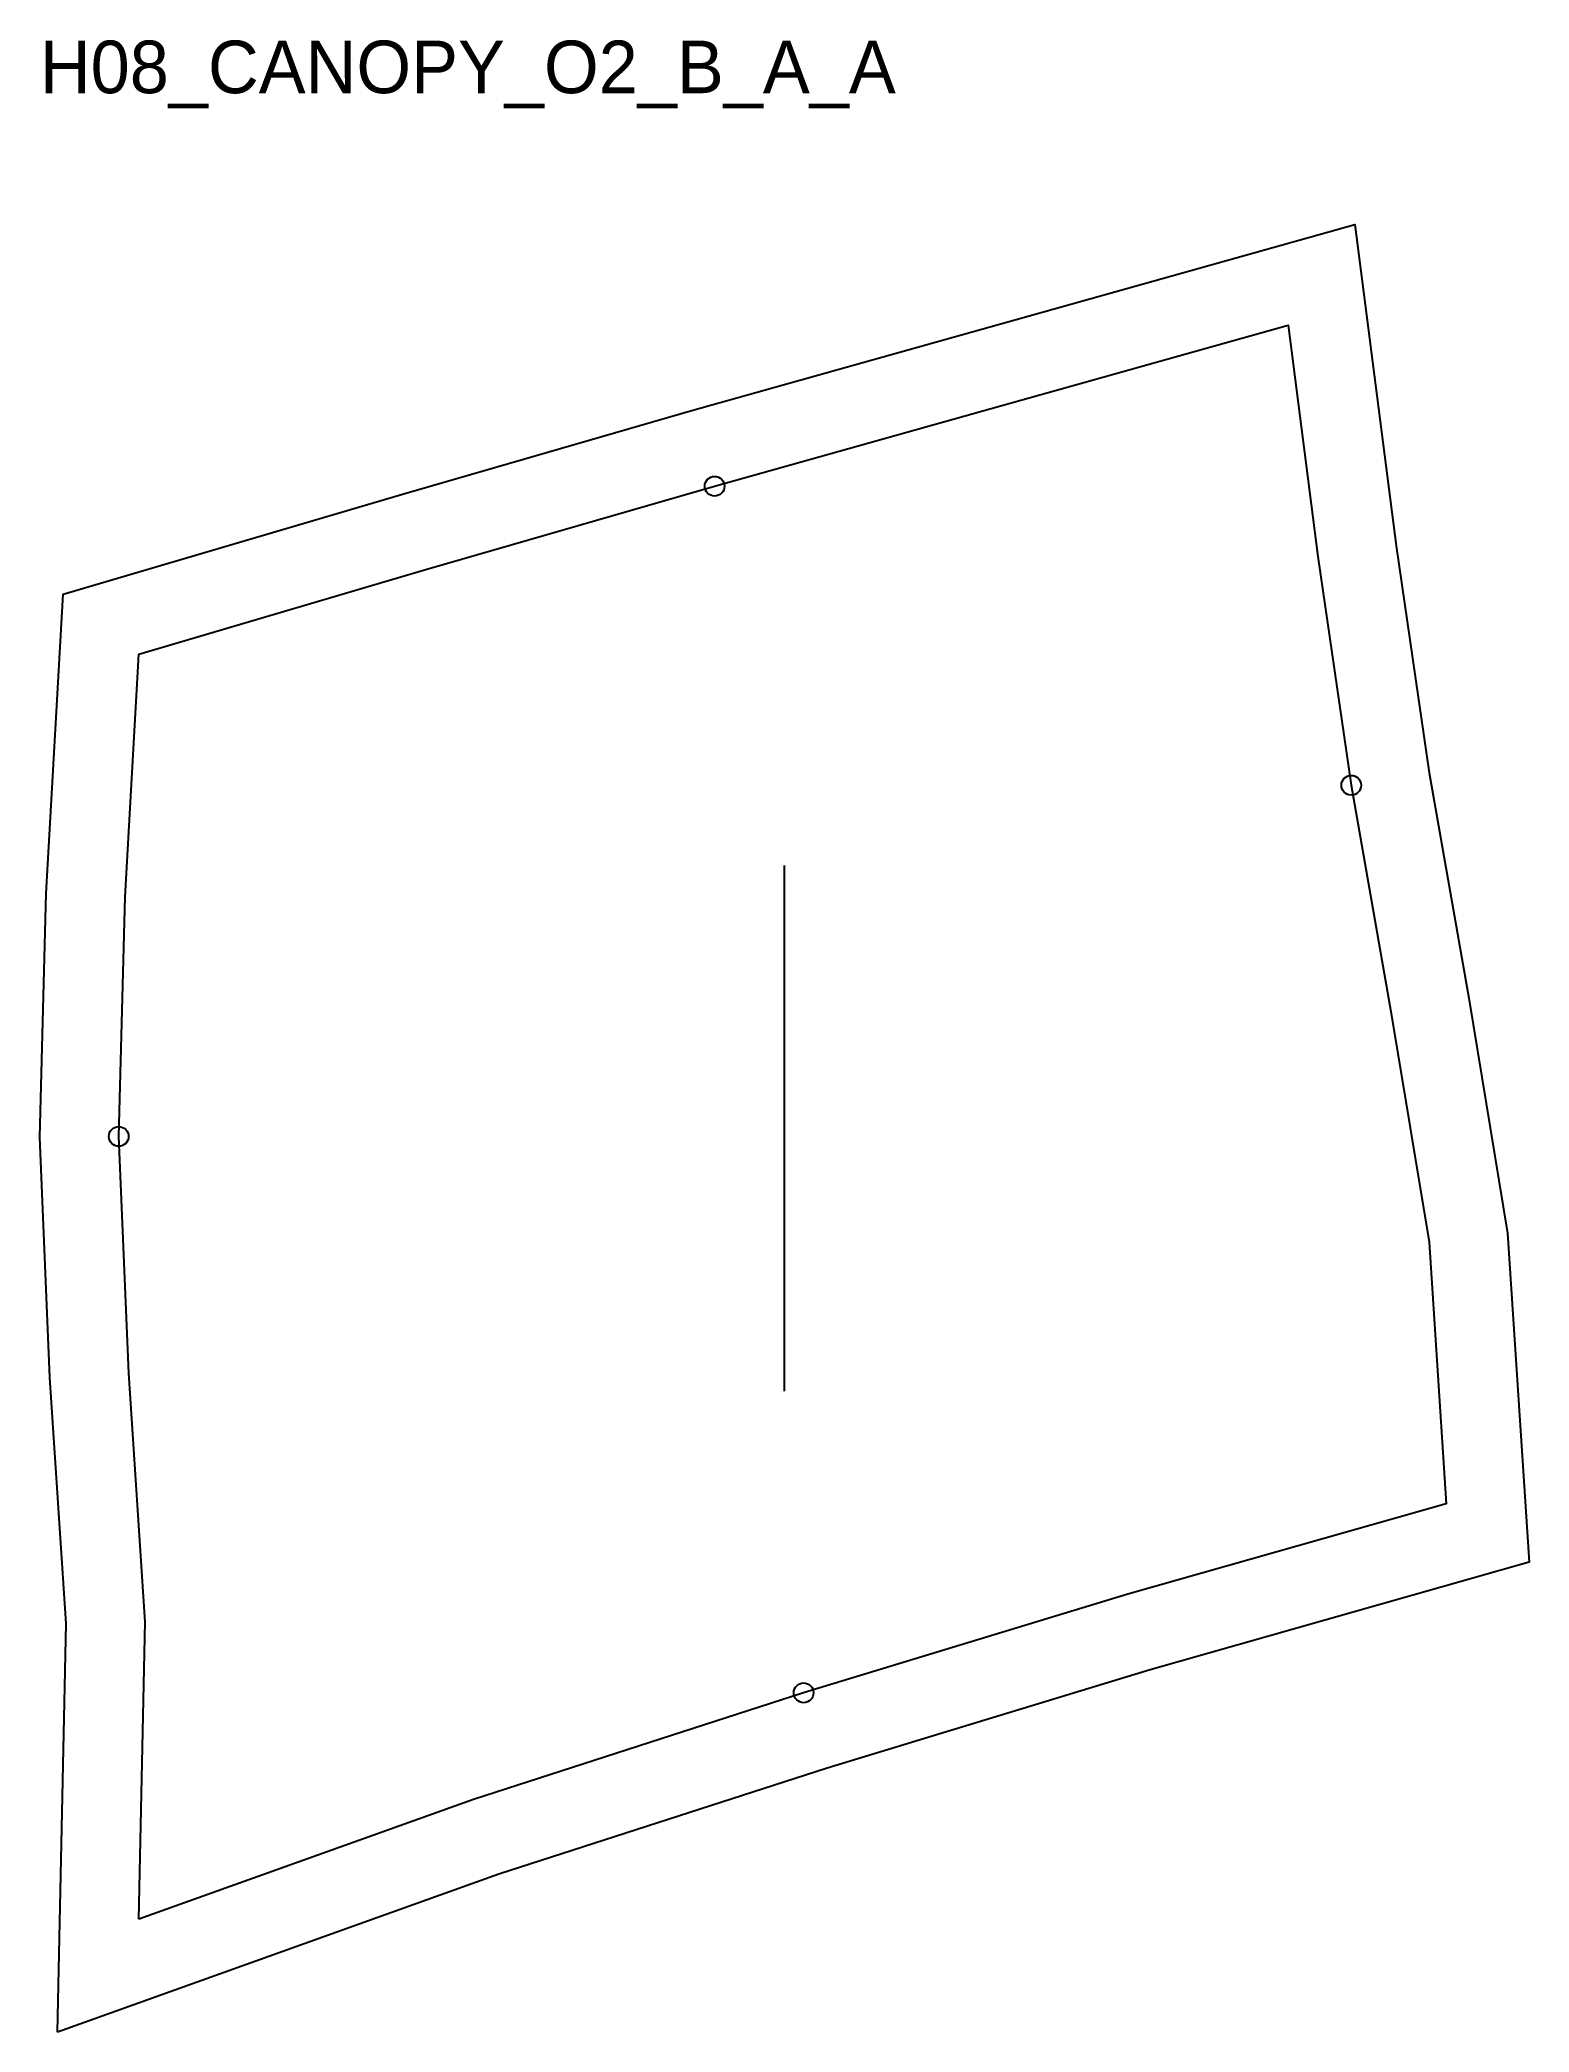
# Model space of a CAD drawing. Header units: millimetres. Extents: x -15 to 212, y -17 to 286.
import ezdxf

# ---------------------------------------------------------------- set-up
doc = ezdxf.new("R2010")
doc.units = ezdxf.units.MM
for name, color, linetype in [('CUT', 1, 'Continuous'), ('GRAIN', 3, 'Continuous'), ('ID', 7, 'Continuous'), ('NOTCH', 2, 'Continuous'), ('SEAM', 5, 'Continuous')]:
    doc.layers.add(name, color=color, linetype=linetype)

msp = doc.modelspace()

# ---------------------------------------------------------------- linework, layer by layer
at = {"layer": 'CUT'}
msp.add_lwpolyline([(-12.37, -17.18), (-11.03, 45.02), (-13.52, 82.47), (-15.05, 119.06), (-14.09, 156.13), (-11.5, 201.68), (40.48, 217.02), (84.32, 229.68), (128.07, 241.98), (185.04, 257.95), (191.3, 209.07), (196.32, 174.52), (202.35, 140.22), (208.26, 104.46), (211.54, 54.34), (153.87, 37.98), (104.76, 23.02), (54.78, 6.88), (-12.37, -17.18)], close=True, dxfattribs=at)
at = {"layer": 'GRAIN'}
msp.add_line((98.25, 80.39), (98.25, 160.39), dxfattribs=at)
at = {"layer": 'NOTCH'}
for centre in [(87.61, 218.13), (184.47, 172.61), (-3.05, 119.16), (101.16, 34.47)]:
    msp.add_circle(centre, 1.5, dxfattribs=at)
at = {"layer": 'SEAM'}
msp.add_lwpolyline([(0, 0), (0.98, 45.29), (-1.54, 83.12), (-3.05, 119.16), (-2.09, 155.64), (0, 192.56), (43.84, 205.5), (87.61, 218.13), (131.32, 230.42), (174.9, 242.65), (179.41, 207.44), (184.47, 172.61), (190.52, 138.2), (196.33, 103.09), (198.94, 63.24), (150.48, 49.49), (101.16, 34.47), (50.91, 18.24)], close=True, dxfattribs=at)

# ---------------------------------------------------------------- texts
at = {"layer": 'ID'}
msp.add_text('H08_CANOPY_O2_B_A_A', height=8, dxfattribs=at).set_placement((-15.05, 277.95))

doc.saveas('drawing.dxf')
